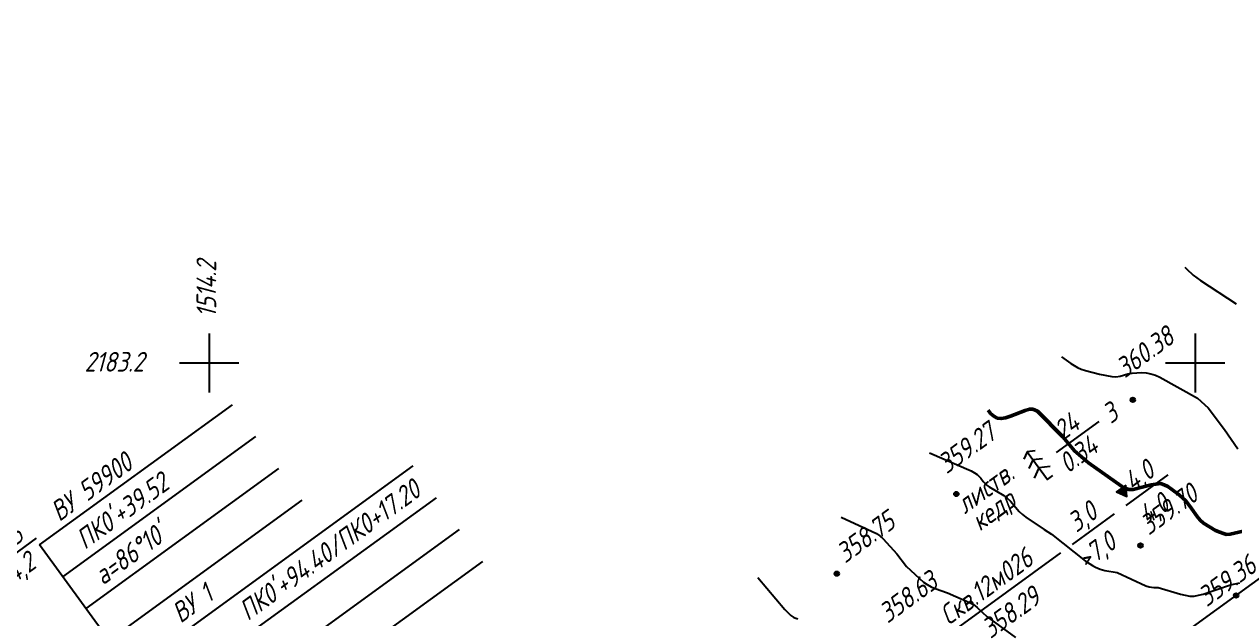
# Model space of a CAD drawing. Extents: x 1514039 to 1515876, y 2182924 to 2184238.
# Drawn here: x 1514162.5 to 1514408, y 2183148.1 to 2183268.8 of the extents above; entities that cross this region are included whole.
import ezdxf
from ezdxf.enums import TextEntityAlignment as Align

# ---------------------------------------------------------------- set-up
doc = ezdxf.new("R2010")
doc.units = 0
for name, color, linetype, lineweight in [('ИИ_ГЕОПУНКТ_025', 7, 'Continuous', 25), ('ИИ_ГЕОСЕТКА_025', 3, 'Continuous', 25), ('ИИ_ОТМЕТКА_025', 7, 'Continuous', 25), ('ИИ_РЕЛЬЕФ_025', 34, 'Continuous', 25), ('ИИ_РЕЛЬЕФ_050', 34, 'Continuous', 50), ('ИИ_СКВАЖИНА_025', 7, 'Continuous', 25), ('ИИ_ТРАССА_ТРУБ_025', 7, 'Continuous', 25), ('ИИ_УГОДЬЯ_025', 7, 'Continuous', 25)]:
    doc.layers.add(name, color=color, linetype=linetype, lineweight=lineweight)
doc.styles.add('VNIPISIMPLEXCUR', font='simplex.shx', dxfattribs={"width": 0.8, "oblique": 15})

# ---------------------------------------------------------------- blocks, each defined once
blk = doc.blocks.new('PICKET')
at = {"color": 0, "linetype": 'Continuous', "lineweight": 25}
for p, q in [((-0.23, 0), (0.23, 0)), ((0, 0.23), (0, -0.23))]:
    blk.add_line(p, q, dxfattribs=at)
blk.add_circle((0, 0), 0.23, dxfattribs=at)
at = {"color": 0, "linetype": 'Continuous', "style": 'VNIPISIMPLEXCUR', "oblique": 15, "width": 0.8}
blk.add_attdef('OTMETKA', (1.25, 0.3), '', height=2, dxfattribs=at)
at = {"color": 8, "linetype": 'Continuous', "style": 'VNIPISIMPLEXCUR', "oblique": 15, "width": 0.8, "flags": 1}
blk.add_attdef('NOMER', (1.25, -2.7), '', height=2, dxfattribs=at)
blk = doc.blocks.new('ИИ053672А')
at = {"color": 0, "linetype": 'Continuous'}
for points in [[(0.85, 2.01), (0, 2.5), (-0.85, 2.01)], [(0.7, 3.1), (0, 3.5), (-0.7, 3.1)], [(0, 3.5), (0, 0), (0.7, 0)], [(1, 0.92), (0, 1.5), (-1, 0.92)]]:
    blk.add_lwpolyline(points, dxfattribs=at)
at = {"color": 0, "linetype": 'Continuous', "style": 'VNIPISIMPLEXCUR', "oblique": 15, "width": 0.8}
blk.add_attdef('RACE1', text='', height=2, dxfattribs=at).set_placement((-2, 2.25), align=Align.RIGHT)
blk.add_attdef('HEIGHT', (2, 2.25), '', height=2, dxfattribs=at)
blk.add_attdef('DISTANCE', text='', height=2, dxfattribs=at).set_placement((8.5, 1.75), align=Align.MIDDLE_LEFT)
blk.add_attdef('RACE2', text='', height=2, dxfattribs=at).set_placement((-2, 1.25), align=Align.TOP_RIGHT)
blk.add_attdef('THICKNESS', text='', height=2, dxfattribs=at).set_placement((2, 1.25), align=Align.TOP_LEFT)
blk = doc.blocks.new('ИИ25001')
at = {"linetype": 'Continuous'}
h = blk.add_hatch(color=0, dxfattribs=at)
edge = h.paths.add_edge_path()
edge.add_arc((0, 0), 0.5, 0, 360)
at = {"color": 0, "linetype": 'Continuous'}
for radius in [1, 0.5]:
    blk.add_circle((0, 0), radius, dxfattribs=at)
at = {"color": 0, "style": 'VNIPISIMPLEXCUR', "oblique": 15, "width": 0.8}
for tag, p in [('NUMBER', (2, 0.7)), ('STS', (14.22, 0.7)), ('EGWL', (38.32, 0.7)), ('TFS', (19.08, -1)), ('HEIGHT', (2, -2.7)), ('FS', (14.22, -2.7)), ('AGWL', (36.59, -2.7))]:
    blk.add_attdef(tag, p, '', height=2, dxfattribs=at)
at = {"color": 253, "style": 'VNIPISIMPLEXCUR', "oblique": 15, "width": 0.8, "flags": 1}
for tag, p in [('DATE', (-2.5, -0.8)), ('NOTE1', (-2.5, -3.2)), ('NOTE2', (-2.5, -5.6))]:
    blk.add_attdef(tag, text='', height=1.6, dxfattribs=at).set_placement(p, align=Align.RIGHT)
blk = doc.blocks.new('ИИ05012')
at = {"color": 0, "linetype": 'Continuous', "flags": 128}
for points in [[(0, 3), (0, -3)], [(-3, 0), (3, 0)]]:
    blk.add_lwpolyline(points, dxfattribs=at)
blk = doc.blocks.new('ИИ25002')
at = {"linetype": 'Continuous', "lineweight": 25}
blk.add_hatch(color=0, dxfattribs=at).paths.add_polyline_path([(0.58, 1), (-0.58, 1), (0, 0)])
at = {"color": 0, "linetype": 'Continuous', "lineweight": 25, "flags": 128}
blk.add_lwpolyline([(0.58, 1), (-0.58, 1), (0, 0)], close=True, dxfattribs=at)
blk = doc.blocks.new('ИИ050052Р')
at = {"linetype": 'Continuous', "lineweight": 25}
h = blk.add_hatch(color=0, dxfattribs=at)
edge = h.paths.add_edge_path()
edge.add_arc((0, 0), 0.15, 0, 360)
at = {"color": 0, "linetype": 'Continuous', "lineweight": 25}
for radius in [0.75, 0.15]:
    blk.add_circle((0, 0), radius, dxfattribs=at)
at = {"color": 0, "linetype": 'Continuous', "style": 'VNIPISIMPLEXCUR', "oblique": 15, "width": 0.8}
for tag, p in [('CENTRE', (1.45, 0.7)), ('HEIGHT', (1.45, -2.7))]:
    blk.add_attdef(tag, p, '', height=2, dxfattribs=at)
for tag, p in [('NUMBER', (-2, -1)), ('STATIONING', (-2, -4.4)), ('ALPHA', (-2, -7.8))]:
    blk.add_attdef(tag, text='', height=2, dxfattribs=at).set_placement(p, align=Align.RIGHT)
at = {"color": 253, "linetype": 'Continuous', "style": 'VNIPISIMPLEXCUR', "oblique": 15, "width": 0.8, "flags": 1}
blk.add_attdef('NOTE', text='', height=1.6, dxfattribs=at).set_placement((-2, -10.8), align=Align.RIGHT)
blk = doc.blocks.new('*U24')
at = {"color": 0, "linetype": 'ByBlock', "lineweight": -2}
for points in [[(10.29, 36.08), (10.29, 48.08)], [(10.29, 48.08), (34.48, 48.08)], [(10.29, 44.08), (34.48, 44.08)], [(10.29, 40.08), (34.48, 40.08)], [(0, 0), (10.29, 36.08)], [(10.29, 36.08), (34.48, 36.08)]]:
    blk.add_lwpolyline(points, dxfattribs=at)
blk = doc.blocks.new('*U25')
at = {"color": 0, "linetype": 'ByBlock', "lineweight": -2}
for points in [[(15.45, 47.73), (15.45, 59.73)], [(15.45, 59.73), (45.65, 59.73)], [(15.45, 55.73), (45.65, 55.73)], [(15.45, 51.73), (45.65, 51.73)], [(0, 0), (15.45, 47.73)], [(15.45, 47.73), (45.65, 47.73)]]:
    blk.add_lwpolyline(points, dxfattribs=at)

msp = doc.modelspace()

# ---------------------------------------------------------------- linework, layer by layer
at = {"layer": 'ИИ_РЕЛЬЕФ_025'}
for points, elevation in [([(1514397.931, 2183219.443), (1514398.238, 2183219.109), (1514399.573, 2183217.86), (1514401.081, 2183216.716), (1514408.342, 2183211.987)], 361), ([(1514372.926, 2183201.261), (1514374.785, 2183199.867), (1514376.145, 2183199.087), (1514376.904, 2183198.731), (1514377.743, 2183198.449), (1514380.579, 2183197.739), (1514383.108, 2183197.229), (1514383.945, 2183197.183), (1514384.761, 2183197.3), (1514386.379, 2183197.777), (1514387.217, 2183197.937), (1514388.147, 2183198.012), (1514389.102, 2183198.037), (1514390.071, 2183197.982), (1514391.045, 2183197.816), (1514391.935, 2183197.53), (1514392.835, 2183197.126), (1514400.457, 2183192.869), (1514402.647, 2183190.929), (1514405.955, 2183186.524), (1514408.642, 2183182.539)], 360.5), ([(1514346.137, 2183181.782), (1514354.561, 2183178.075), (1514355.231, 2183177.7), (1514355.788, 2183177.34), (1514356.551, 2183176.632), (1514357.025, 2183175.964), (1514357.625, 2183175.297), (1514358.228, 2183174.849), (1514361.209, 2183173.066), (1514361.883, 2183172.564), (1514362.548, 2183171.936), (1514364.322, 2183169.88), (1514364.986, 2183169.235), (1514365.653, 2183168.695), (1514369.353, 2183166.203), (1514370.897, 2183165.271), (1514377.773, 2183159.78), (1514379.167, 2183158.873), (1514379.818, 2183158.526), (1514380.767, 2183158.143), (1514381.653, 2183157.904), (1514384.204, 2183157.438), (1514390.029, 2183154.767), (1514390.642, 2183154.568), (1514391.63, 2183154.425), (1514392.469, 2183154.407), (1514397.062, 2183153.078), (1514398.92, 2183152.636), (1514399.795, 2183152.693), (1514400.692, 2183152.846), (1514401.606, 2183153.074), (1514407.207, 2183154.979), (1514409.045, 2183155.374)], 359.5), ([(1514328.174, 2183168.72), (1514335.353, 2183165.36), (1514336.049, 2183164.884), (1514336.695, 2183164.304), (1514339.479, 2183161.26), (1514341.42, 2183158.691), (1514344.93, 2183155.505), (1514345.662, 2183155.003), (1514346.467, 2183154.577), (1514347.292, 2183154.236), (1514349.798, 2183153.364), (1514354.253, 2183151.396), (1514355.009, 2183150.953), (1514355.795, 2183150.368), (1514357.796, 2183148.48), (1514363.569, 2183144.246)], 359), ([(1514311.277, 2183156.434), (1514316.741, 2183149.952), (1514317.996, 2183148.763), (1514318.626, 2183148.307), (1514319.385, 2183148.05)], 358.5)]:
    msp.add_lwpolyline(points, dxfattribs=dict(at, elevation=elevation))
at = {"layer": 'ИИ_РЕЛЬЕФ_050', "elevation": 360}
msp.add_lwpolyline([(1514357.985, 2183190.397), (1514358.498, 2183189.778), (1514359.16, 2183189.189), (1514359.867, 2183188.809), (1514360.644, 2183188.711), (1514361.548, 2183188.86), (1514362.533, 2183189.178), (1514365.526, 2183190.379), (1514366.384, 2183190.604), (1514367.098, 2183190.614), (1514367.997, 2183190.192), (1514373.141, 2183184.985), (1514375.53, 2183182.158), (1514378.4, 2183179.733), (1514385.094, 2183175.004), (1514385.836, 2183174.591), (1514386.537, 2183174.35), (1514387.459, 2183174.35), (1514391.085, 2183175.266), (1514392.036, 2183175.413), (1514392.991, 2183175.508), (1514393.715, 2183175.276), (1514394.467, 2183174.901), (1514395.232, 2183174.416), (1514396.736, 2183173.244), (1514398.104, 2183172.014), (1514399.293, 2183170.451), (1514400.438, 2183168.851), (1514401.031, 2183168.105), (1514401.695, 2183167.462), (1514404.142, 2183166.013), (1514404.985, 2183165.647), (1514405.751, 2183165.376), (1514406.38, 2183165.214), (1514407.107, 2183165.228), (1514413.241, 2183166.673)], dxfattribs=at)
at = {"layer": 'ИИ_СКВАЖИНА_025', "flags": 128}
for points in [[(1514386.043, 2183171.095), (1514394.549, 2183177.28)], [(1514375.153, 2183163.176), (1514383.662, 2183169.364)], [(1514156.432, 2183158.19), (1514164.992, 2183164.414)], [(1514367.22, 2183122.927), (1514350.819, 2183145.483), (1514372.768, 2183161.443)]]:
    msp.add_lwpolyline(points, dxfattribs=at)
at = {"layer": 'ИИ_ТРАССА_ТРУБ_025', "color": 4}
msp.add_lwpolyline([(1514172.07, 2183052.15), (1514205.52, 2183073.2), (1514237.79, 2183028.814), (1514464.73, 2183193.83), (1514628.271, 2183312.757)], dxfattribs=at)
at = {"layer": 'ИИ_УГОДЬЯ_025'}
msp.add_lwpolyline([(1514371.846, 2183181.796), (1514380.507, 2183188.094)], dxfattribs=at)

# ---------------------------------------------------------------- block references
at = {"layer": 'ИИ_ГЕОПУНКТ_025', "xscale": 2, "yscale": 2, "zscale": 2, "rotation": 36.02222222222222}
for name, p in [('*U24', (1514205.52, 2183073.2, 355.56)), ('*U25', (1514237.79, 2183028.814))]:
    msp.add_blockref(name, p, dxfattribs=at)
at = {"layer": 'ИИ_ГЕОПУНКТ_025'}
ref = msp.add_blockref('ИИ050052Р', (1514205.52, 2183073.2, 355.56), dxfattribs=dict(at, xscale=2, yscale=2, zscale=2, rotation=36.02222222222222))
ref.add_attrib('NUMBER', 'ВУ 59900', dxfattribs={"layer": '0', "color": 0, "linetype": 'Continuous', "height": 4, "rotation": 36.02222, "style": 'VNIPISIMPLEXCUR', "oblique": 15, "width": 0.8}).set_placement((1514184.838, 2183178.769), align=Align.RIGHT)
ref.add_attrib('CENTRE', '355.93', (1514211.992, 2183069.783), dxfattribs={"layer": '0', "color": 0, "linetype": 'Continuous', "height": 4, "rotation": 36.02222, "style": 'VNIPISIMPLEXCUR', "oblique": 15, "width": 0.8})
ref.add_attrib('HEIGHT', '355.56', (1514215.973, 2183065.203), dxfattribs={"layer": '0', "color": 0, "linetype": 'Continuous', "height": 4, "rotation": 36.02222, "style": 'VNIPISIMPLEXCUR', "oblique": 15, "width": 0.8})
ref.add_attrib('STATIONING', "ПК0'+39.52", dxfattribs={"layer": '0', "color": 0, "linetype": 'Continuous', "height": 4, "rotation": 36.02222, "style": 'VNIPISIMPLEXCUR', "oblique": 15, "width": 0.8}).set_placement((1514192.213, 2183174.652), align=Align.RIGHT)
ref.add_attrib('ALPHA', "a=86°10'", dxfattribs={"layer": '0', "color": 0, "linetype": 'Continuous', "height": 4, "rotation": 36.02222, "style": 'VNIPISIMPLEXCUR', "oblique": 15, "width": 0.8}).set_placement((1514191.683, 2183164.393), align=Align.RIGHT)
ref = msp.add_blockref('ИИ050052Р', (1514237.79, 2183028.814), dxfattribs=dict(at, xscale=2, yscale=2, zscale=2, rotation=36.02222222222222))
ref.add_attrib('NUMBER', 'ВУ 1', dxfattribs={"layer": '0', "color": 0, "height": 4, "rotation": 36.02222, "style": 'VNIPISIMPLEXCUR', "oblique": 15, "width": 0.8}).set_placement((1514201.161, 2183152.113), align=Align.RIGHT)
ref.add_attrib('HEIGHT', '354.57', (1514245.749, 2183027.898), dxfattribs={"layer": '0', "color": 0, "height": 4, "rotation": 36.02222, "style": 'VNIPISIMPLEXCUR', "oblique": 15, "width": 0.8})
ref.add_attrib('STATIONING', "ПК0'+94.40/ПК0+17.20", dxfattribs={"layer": '0', "color": 0, "height": 4, "rotation": 36.02222, "style": 'VNIPISIMPLEXCUR', "oblique": 15, "width": 0.8}).set_placement((1514243.271, 2183173.276), align=Align.RIGHT)
ref.add_attrib('ALPHA', 'a=90°', dxfattribs={"layer": '0', "color": 0, "height": 4, "rotation": 36.02222, "style": 'VNIPISIMPLEXCUR', "oblique": 15, "width": 0.8}).set_placement((1514213.359, 2183141.141), align=Align.RIGHT)
at = {"layer": 'ИИ_ГЕОСЕТКА_025', "xscale": 2, "yscale": 2, "zscale": 2}
for p in [(1514200, 2183200), (1514400, 2183200)]:
    msp.add_blockref('ИИ05012', p, dxfattribs=at)
at = {"layer": 'ИИ_ОТМЕТКА_025'}
ref = msp.add_blockref('PICKET', (1514387.37, 2183192.51, 360.38), dxfattribs=dict(at, xscale=2, yscale=2, zscale=2, rotation=36.02222222222222))
ref.add_attrib('OTMETKA', '360.38', (1514385.709, 2183196.793, 360.38), dxfattribs={"layer": '0', "color": 0, "linetype": 'Continuous', "height": 4, "rotation": 36.02222, "style": 'VNIPISIMPLEXCUR', "oblique": 15, "width": 0.8})
ref = msp.add_blockref('PICKET', (1514351.562, 2183173.399, 359.27), dxfattribs=dict(at, xscale=2, yscale=2, zscale=2, rotation=36.02222222222222))
ref.add_attrib('OTMETKA', '359.27', (1514349.582, 2183177.342, 359.27), dxfattribs={"layer": '0', "color": 0, "linetype": 'Continuous', "height": 4, "rotation": 36.02222, "style": 'VNIPISIMPLEXCUR', "oblique": 15, "width": 0.8})
at = {"layer": 'ИИ_ОТМЕТКА_025', "xscale": 2, "yscale": 2, "zscale": 2, "rotation": 36.02222222222222}
for p, values in [((1514388.91, 2183162.94, 359.7), {'OTMETKA': '359.70'}), ((1514327.32, 2183157.24, 358.75), {'OTMETKA': '358.75'})]:
    msp.add_blockref('PICKET', p, dxfattribs=at).add_auto_attribs(values)
at = {"layer": 'ИИ_ОТМЕТКА_025'}
ref = msp.add_blockref('PICKET', (1514408.313, 2183152.807, 359.36), dxfattribs=dict(at, xscale=2, yscale=2, zscale=2, rotation=36.02222222222222))
ref.add_attrib('OTMETKA', '359.36', (1514402.342, 2183150.341, 359.36), dxfattribs={"layer": '0', "color": 0, "linetype": 'Continuous', "height": 4, "rotation": 36.02222, "style": 'VNIPISIMPLEXCUR', "oblique": 15, "width": 0.8})
ref = msp.add_blockref('PICKET', (1514341.37, 2183143.26, 358.63), dxfattribs=dict(at, xscale=2, yscale=2, zscale=2, rotation=36.02222222222222))
ref.add_attrib('OTMETKA', '358.63', (1514337.607, 2183147.007, 358.63), dxfattribs={"layer": '0', "color": 0, "linetype": 'Continuous', "height": 4, "rotation": 36.02222, "style": 'VNIPISIMPLEXCUR', "oblique": 15, "width": 0.8})
at = {"layer": 'ИИ_СКВАЖИНА_025'}
ref = msp.add_blockref('ИИ25001', (1514367.183, 2183122.979, 358.29), dxfattribs=dict(at, xscale=2, yscale=2, zscale=2, rotation=36.02228177214084))
ref.add_attrib('NUMBER', 'Скв.12м026', (1514349.971, 2183146.617), dxfattribs={"layer": '0', "color": 0, "height": 4, "rotation": 36.02228, "style": 'VNIPISIMPLEXCUR', "oblique": 15, "width": 0.8})
ref.add_attrib('HEIGHT', '358.29', (1514358.471, 2183143.885), dxfattribs={"layer": '0', "color": 0, "height": 4, "rotation": 36.02228, "style": 'VNIPISIMPLEXCUR', "oblique": 15, "width": 0.8})
ref.add_attrib('STS', '3,0', (1514375.894, 2183165.447), dxfattribs={"layer": '0', "color": 0, "height": 4, "rotation": 36.02228, "style": 'VNIPISIMPLEXCUR', "oblique": 15, "width": 0.8})
ref.add_attrib('FS', '>7,0', (1514377.874, 2183157.997), dxfattribs={"layer": '0', "color": 0, "height": 4, "rotation": 36.02228, "style": 'VNIPISIMPLEXCUR', "oblique": 15, "width": 0.8})
ref.add_attrib('EGWL', '4,0', (1514387.339, 2183173.775), dxfattribs={"layer": '0', "color": 0, "height": 4, "rotation": 36.02228, "style": 'VNIPISIMPLEXCUR', "oblique": 15, "width": 0.8})
ref.add_attrib('AGWL', '4,0', (1514390.345, 2183167.041), dxfattribs={"layer": '0', "color": 0, "height": 4, "rotation": 36.02228, "style": 'VNIPISIMPLEXCUR', "oblique": 15, "width": 0.8})
at = {"layer": 'ИИ_СКВАЖИНА_025', "xscale": 2, "yscale": 2, "zscale": 2, "rotation": 36.02228177214084}
msp.add_blockref('ИИ25002', (1514386.171, 2183172.917), dxfattribs=at)
at = {"layer": 'ИИ_СКВАЖИНА_025'}
ref = msp.add_blockref('ИИ25001', (1514143.627, 2183074.483, 355.45), dxfattribs=dict(at, xscale=2, yscale=2, zscale=2, rotation=36.02228177214084))
ref.add_attrib('NUMBER', 'Скв.13б372', (1514117.781, 2183131.948, 2), dxfattribs={"layer": '0', "color": 0, "linetype": 'Continuous', "height": 4, "rotation": 36.02228, "style": 'VNIPISIMPLEXCUR', "oblique": 15, "width": 0.8})
ref.add_attrib('HEIGHT', '355.45', (1514125.981, 2183129.532, 2), dxfattribs={"layer": '0', "color": 0, "linetype": 'Continuous', "height": 4, "rotation": 36.02228, "style": 'VNIPISIMPLEXCUR', "oblique": 15, "width": 0.8})
ref.add_attrib('STS', '3,2', (1514146.176, 2183152.455, 2), dxfattribs={"layer": '0', "color": 0, "linetype": 'Continuous', "height": 4, "rotation": 36.02228, "style": 'VNIPISIMPLEXCUR', "oblique": 15, "width": 0.8})
ref.add_attrib('FS', '>15,0', (1514146.705, 2183144.73, 2), dxfattribs={"layer": '0', "color": 0, "linetype": 'Continuous', "height": 4, "rotation": 36.02228, "style": 'VNIPISIMPLEXCUR', "oblique": 15, "width": 0.8})
ref.add_attrib('EGWL', '2,5', (1514157.943, 2183160.796, 2), dxfattribs={"layer": '0', "color": 0, "linetype": 'Continuous', "height": 4, "rotation": 36.02228, "style": 'VNIPISIMPLEXCUR', "oblique": 15, "width": 0.8})
ref.add_attrib('AGWL', '4,2', (1514160.388, 2183155.076, 2), dxfattribs={"layer": '0', "color": 0, "linetype": 'Continuous', "height": 4, "rotation": 36.02228, "style": 'VNIPISIMPLEXCUR', "oblique": 15, "width": 0.8})
at = {"layer": 'ИИ_УГОДЬЯ_025'}
ref = msp.add_blockref('ИИ053672А', (1514370.035, 2183176.317), dxfattribs=dict(at, xscale=2, yscale=2, zscale=2, rotation=36.02222222222222))
ref.add_attrib('RACE1', 'листв.', dxfattribs={"layer": '0', "color": 0, "linetype": 'Continuous', "height": 4, "rotation": 36.02222, "style": 'VNIPISIMPLEXCUR', "oblique": 15, "width": 0.8}).set_placement((1514363.68, 2183176.754), align=Align.RIGHT)
ref.add_attrib('RACE2', 'кедр', dxfattribs={"layer": '0', "color": 0, "linetype": 'Continuous', "height": 4, "rotation": 36.02222, "style": 'VNIPISIMPLEXCUR', "oblique": 15, "width": 0.8}).set_placement((1514361.589, 2183174.519), align=Align.TOP_RIGHT)
ref.add_attrib('HEIGHT', '24', (1514373.113, 2183184.101), dxfattribs={"layer": '0', "color": 0, "linetype": 'Continuous', "height": 4, "rotation": 36.02222, "style": 'VNIPISIMPLEXCUR', "oblique": 15, "width": 0.8})
ref.add_attrib('THICKNESS', '0.34', dxfattribs={"layer": '0', "color": 0, "linetype": 'Continuous', "height": 4, "rotation": 36.02222, "style": 'VNIPISIMPLEXCUR', "oblique": 15, "width": 0.8}).set_placement((1514371.8, 2183180.692), align=Align.TOP_LEFT)
ref.add_attrib('DISTANCE', '3', dxfattribs={"layer": '0', "color": 0, "linetype": 'Continuous', "height": 4, "rotation": 36.02222, "style": 'VNIPISIMPLEXCUR', "oblique": 15, "width": 0.8}).set_placement((1514381.726, 2183189.146), align=Align.MIDDLE_LEFT)

# ---------------------------------------------------------------- texts
at = {"layer": 'ИИ_ГЕОСЕТКА_025', "color": 7, "style": 'VNIPISIMPLEXCUR', "oblique": 15, "width": 0.8}
msp.add_text('1514.2', height=4, rotation=90, dxfattribs=at).set_placement((1514201.427, 2183209.242))
msp.add_text('2183.2', height=4, dxfattribs=at).set_placement((1514174.698, 2183198.244))

doc.saveas('drawing.dxf')
